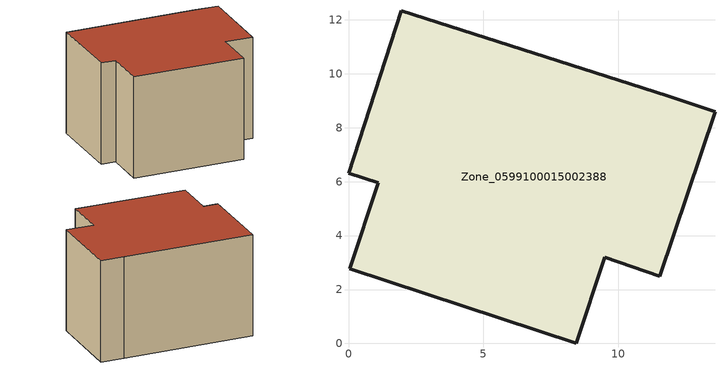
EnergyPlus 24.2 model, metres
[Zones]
Zone_0599100015002388
 floor ground (C_G): 8.45,0 0.05,2.77 1.1,5.96 0,6.32 1.95,12.35 11.83,9.19 13.59,8.59 11.55,2.49 9.5,3.19 z0.8
 wall outside (C_F): 0.05,2.77 8.45,0 9.5,3.19 11.55,2.49 13.59,8.59 11.83,9.19 1.95,12.35 0,6.32 1.1,5.96 0.05,2.77 z0.8:8.89
 roof outside (C_R): 1.95,12.35 0,6.32 1.1,5.96 0.05,2.77 8.45,0 9.5,3.19 11.55,2.49 13.59,8.59 11.83,9.19 z8.89
[BUILDING]
Pand.0599100015002388: North Axis=0; Terrain=City; Loads Convergence Tolerance Value=0.04; Temperature Convergence Tolerance Value=0.4; Solar Distribution=FullExterior; Maximum Number of Warmup Days=25; Minimum Number of Warmup Days=1
[Site:Location]
Rotterdam.The.Hague.AP_ZH_NLD Design_Conditions: Latitude=51.96; Longitude=4.45; Time Zone=1; Elevation=-4.5
[SITE:GROUNDTEMPERATURE:BUILDINGSURFACE]
18, 18, 18, 18, 18, 18, 18, 18, 18, 18, 18, 18
[MATERIAL] Thermal Absorptance=0.9; Solar Absorptance=0.7; Visible Absorptance=0.7
Name | Roughness | Thickness | Conductivity | Density | Specific Heat
G.TC.1965-1974 | MediumSmooth | 0.15 | 0.882353 | 540 | 1210
F.TC.1965-1974 | Rough | 0.3 | 0.697674 | 1920 | 840
R.TC.1965-1974 | MediumRough | 0.2 | 0.232558 | 1500 | 1000
[CONSTRUCTION]
C_G: G.TC.1965-1974
C_F: F.TC.1965-1974
C_R: R.TC.1965-1974
[ZONE]
Zone_0599100015002388: Type=1; Multiplier=1; Ceiling Height=Autocalculate; Volume=Autocalculate; Floor Area=autocalculate; Part of Total Floor Area=Yes
[ZONEINFILTRATION:DESIGNFLOWRATE]
Infil_Zone_0599100015002388: Zone or ZoneList or Space or SpaceList=Zone_0599100015002388; Schedule=AlwaysOn; Design Flow Rate Calculation Method=Flow/Area; Flow Rate per Floor Area=0.003; Constant Term Coefficient=1; Temperature Term Coefficient=0; Velocity Term Coefficient=0; Velocity Squared Term Coefficient=0
[HVACTEMPLATE:ZONE:IDEALLOADSAIRSYSTEM]
Zone_0599100015002388: Maximum Heating Supply Air Temperature=50; Minimum Cooling Supply Air Temperature=13; Maximum Heating Supply Air Humidity Ratio=0.0156; Minimum Cooling Supply Air Humidity Ratio=0.0077; Heating Limit=NoLimit; Cooling Limit=NoLimit; Dehumidification Control Type=ConstantSensibleHeatRatio; Cooling Sensible Heat Ratio=0.7; Dehumidification Setpoint=60; Humidification Control Type=None; Humidification Setpoint=30; Outdoor Air Method=None; Outdoor Air Flow Rate per Person=0.00944; Outdoor Air Flow Rate per Zone Floor Area=0; Outdoor Air Flow Rate per Zone=0; Demand Controlled Ventilation Type=None; Outdoor Air Economizer Type=NoEconomizer; Heat Recovery Type=None; Sensible Heat Recovery Effectiveness=0.7; Latent Heat Recovery Effectiveness=0.65
[ZONECONTROL:THERMOSTAT]
ThermostatControl_Zone_0599100015002388: Zone or ZoneList=Zone_0599100015002388; Control Type Schedule=DualSetpointControlType; Control 1=Thermostat_Zone_0599100015002388; Temperature Difference Between Cutout And Setpoint=0
[THERMOSTATSETPOINT:DUALSETPOINT]
Thermostat_Zone_0599100015002388: Heating Setpoint Temperature Schedule=HeatingSetpoint_Zone_0599100015002388; Cooling Setpoint Temperature Schedule=CoolingSetpoint_Zone_0599100015002388
[SCHEDULE:COMPACT]
HeatingSetpoint_Zone_0599100015002388: Through: 12/31, For: AllDays, Until: 24:00, 21
CoolingSetpoint_Zone_0599100015002388: Through: 12/31, For: AllDays, Until: 24:00, 24
DualSetpointControlType: Through: 12/31, For: AllDays, Until: 24:00, 4
AlwaysOn: Through: 12/31, For: AllDays, Until: 24:00, 1
